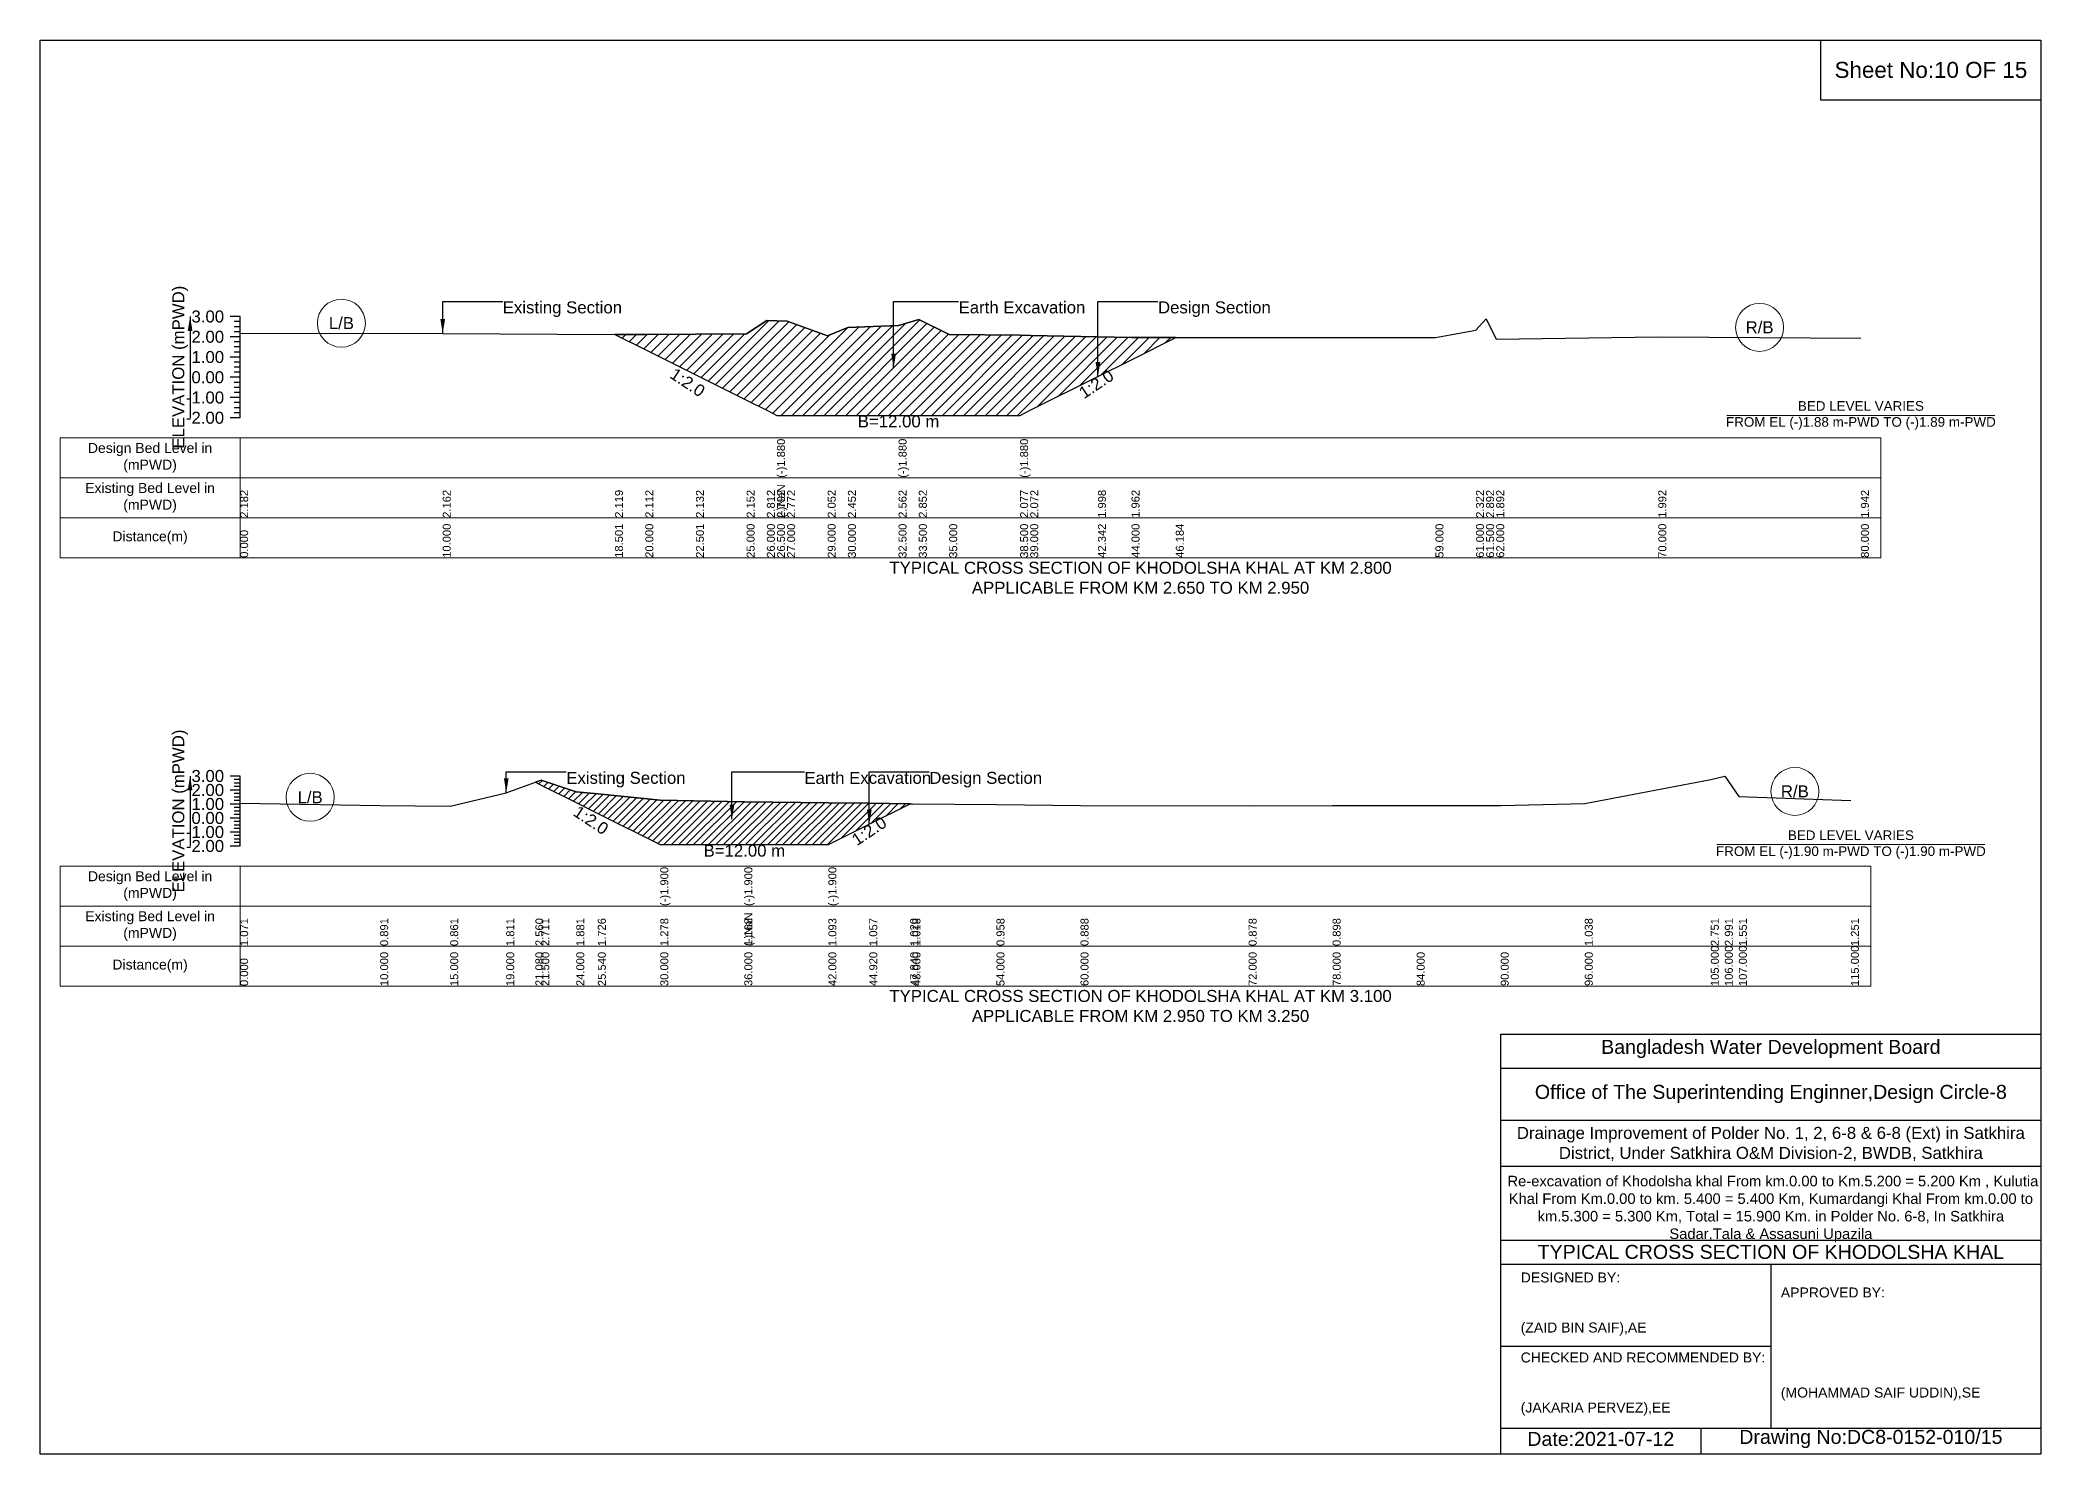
# Model space of a CAD drawing. Header units: inches. Extents: x 91000 to 568000, y -5656 to 0.
# Drawn here: x 190000 to 198000, y -5656 to 0 of the extents above; entities that cross this region are included whole.
import ezdxf

# ---------------------------------------------------------------- set-up
doc = ezdxf.new("R2010")
doc.units = ezdxf.units.IN
doc.header["$LTSCALE"] = 7
doc.header["$MEASUREMENT"] = 0
for name, color, linetype, lineweight in [('Cross section Data Border', 7, 'Continuous', 9), ('Cross Section Labels', 7, 'Continuous', 9), ('Existing_Bed_Level for Xsection', 7, 'Continuous', 25)]:
    doc.layers.add(name, color=color, linetype=linetype, lineweight=lineweight)
doc.styles.get("Standard").update_dxf_attribs({"font": 'arial.ttf'})
doc.dimstyles.get("Standard").update_dxf_attribs({"dimtxt": 0.18, "dimasz": 0.18, "dimexe": 0.18, "dimexo": 0.0625, "dimgap": 0.09, "dimtad": 0, "dimtih": 1, "dimtoh": 1, "dimdec": 4, "dimzin": 0, "dimdsep": 46, "dimtxsty": 'Standard', "dimcen": 0.09, "dimadec": 0, "dimazin": 0, "dimtfac": 1, "dimtdec": 4, "dimtofl": 0, "dimtmove": 0, "dimatfit": 3, "dimfxl": 1, "dimtolj": 1, "dimtzin": 0, "dimarcsym": 0})

msp = doc.modelspace()

# ---------------------------------------------------------------- hatches: boundary and pattern name
at = {"layer": 'Existing_Bed_Level for Xsection'}
h = msp.add_hatch(dxfattribs=at)
h.set_pattern_fill('ANSI31', color=256, scale=243, style=0)
h.paths.add_polyline_path([(192298.6, -1177.6), (192420, -1238.3), (192622.5, -1339.6), (192825, -1440.8), (192906, -1481.3), (192946.5, -1501.5), (192987, -1501.5), (193149, -1501.5), (193230, -1501.5), (193432.5, -1501.5), (193513.5, -1501.5), (193635, -1501.5), (193918.5, -1501.5), (193959, -1481.3), (194229.7, -1345.9), (194364, -1278.8), (194540.9, -1190.3), (194364, -1190.3), (194229.7, -1187.4), (193959, -1181.4), (193918.5, -1181), (193635, -1178.2), (193513.5, -1118.2), (193432.5, -1141.7), (193230, -1150.6), (193149, -1183), (192987, -1124.7), (192946.5, -1123.1), (192906, -1121.5), (192825, -1174.9), (192622.5, -1176.6), (192420, -1178.2)])
h = msp.add_hatch(dxfattribs=at)
h.set_pattern_fill('ANSI31', color=256, scale=168, style=0)
h.paths.add_polyline_path([(191980.5, -2968.9), (192004, -2980.6), (192144, -3050.6), (192230.2, -3093.7), (192480, -3218.6), (192816, -3218.6), (193152, -3218.6), (193315.5, -3136.9), (193479, -3055.1), (193315.5, -3053.1), (193152, -3051), (192816, -3046.8), (192480, -3040.6), (192230.2, -3015.5), (192144, -3006.9), (192004, -2960.4)])

# ---------------------------------------------------------------- linework, layer by layer
for points in [[(190000, 0), (198000, 0), (198000, -5656), (190000, -5656)], [(197120, 0), (198000, 0), (198000, -240), (197120, -240)]]:
    msp.add_lwpolyline(points, close=True)
for points in [[(195840, -5656), (195840, -3976), (198000, -3976)], [(195840, -4112), (198000, -4112)], [(195840, -4320), (198000, -4320)], [(195840, -4504), (198000, -4504)], [(195840, -4800), (198000, -4800)], [(195840, -4896), (198000, -4896)], [(196920, -4896), (196920, -5552)], [(195840, -5224), (196920, -5224)], [(195840, -5552), (198000, -5552)], [(196640, -5552), (196640, -5656)]]:
    msp.add_lwpolyline(points)
at = {"layer": 'Cross section Data Border'}
for points in [[(190080, -1591.3), (197360, -1591.3), (197360, -2071.3), (190080, -2071.3)], [(190080, -3304.2), (197320, -3304.2), (197320, -3784.2), (190080, -3784.2)]]:
    msp.add_lwpolyline(points, close=True, dxfattribs=at)
for points in [[(190800, -1591.3), (190800, -2071.3)], [(190080, -1751.3), (197360, -1751.3)], [(190080, -1911.3), (197360, -1911.3)], [(190800, -3304.2), (190800, -3784.2)], [(190080, -3464.2), (197320, -3464.2)], [(190080, -3624.2), (197320, -3624.2)]]:
    msp.add_lwpolyline(points, dxfattribs=at)
at = {"layer": 'Cross Section Labels'}
for points in [[(196744.2, -1501.5), (197815.8, -1501.5)], [(196704.2, -3218.6), (197775.8, -3218.6)]]:
    msp.add_lwpolyline(points, dxfattribs=at)
for centre in [(191205, -1132.8), (196875, -1149.4), (191080, -3029.3), (197016, -3005.8)]:
    msp.add_circle(centre, 96, dxfattribs=at)
at = {"layer": 'Existing_Bed_Level for Xsection'}
for points in [[(190800, -1106.3), (190760, -1106.3)], [(190800, -1511.3), (190800, -1430.3), (190800, -1349.3), (190800, -1268.3), (190800, -1187.3), (190800, -1106.3)], [(190800, -1172.5), (191610, -1174.1), (192298.6, -1177.6), (192420, -1178.2), (192622.5, -1176.6), (192825, -1174.9), (192906, -1121.5), (192946.5, -1123.1), (192946.5, -1123.1), (192987, -1124.7), (193149, -1183), (193230, -1150.6), (193432.5, -1141.7), (193432.5, -1141.7), (193513.5, -1118.2), (193635, -1178.2), (193918.5, -1181), (193918.5, -1181), (193959, -1181.4), (194229.7, -1187.4), (194364, -1190.3), (194540.9, -1190.3), (195579, -1190.3), (195741, -1161.2), (195781.5, -1115), (195822, -1196), (196470, -1187.9), (197280, -1192)], [(190800, -1187.3), (190760, -1187.3)], [(190800, -1126.5), (190776, -1126.5)], [(190800, -1146.8), (190776, -1146.8)], [(190800, -1167), (190776, -1167)], [(190800, -1268.3), (190760, -1268.3)], [(190800, -1207.5), (190776, -1207.5)], [(190800, -1227.8), (190776, -1227.8)], [(190800, -1248), (190776, -1248)], [(190800, -1349.3), (190760, -1349.3)], [(190800, -1288.5), (190776, -1288.5)], [(190800, -1308.8), (190776, -1308.8)], [(190800, -1329), (190776, -1329)], [(190800, -1430.3), (190760, -1430.3)], [(190800, -1369.5), (190776, -1369.5)], [(190800, -1389.8), (190776, -1389.8)], [(190800, -1410), (190776, -1410)], [(190800, -1511.3), (190760, -1511.3)], [(190800, -1450.5), (190776, -1450.5)], [(190800, -1470.8), (190776, -1470.8)], [(190800, -1491), (190776, -1491)], [(190800, -2944.2), (190760, -2944.2)], [(190800, -2958.2), (190776, -2958.2)], [(190800, -3224.2), (190800, -3168.2), (190800, -3112.2), (190800, -3056.2), (190800, -3000.2), (190800, -2944.2)], [(190800, -3052.2), (191360, -3062.3), (191640, -3064), (191864, -3010.8), (191980.5, -2968.9), (192004, -2960.4), (192144, -3006.9), (192230.2, -3015.5), (192480, -3040.6), (192480, -3040.6), (192816, -3046.8), (192816, -3046.8), (193152, -3051), (193152, -3051), (193315.5, -3053.1), (193479, -3055.1), (193488, -3055.2), (193824, -3058.6), (194160, -3062.5), (194832, -3063), (195168, -3061.9), (195504, -3061.9), (195840, -3062.5), (196176, -3054.1), (196680, -2958.2), (196736, -2944.7), (196792, -3025.4), (197240, -3042.2)], [(190800, -3000.2), (190760, -3000.2)], [(190800, -2972.2), (190776, -2972.2)], [(190800, -2986.2), (190776, -2986.2)], [(190800, -3014.2), (190776, -3014.2)], [(190800, -3028.2), (190776, -3028.2)], [(190800, -3056.2), (190760, -3056.2)], [(190800, -3112.2), (190760, -3112.2)], [(190800, -3042.2), (190776, -3042.2)], [(190800, -3070.2), (190776, -3070.2)], [(190800, -3084.2), (190776, -3084.2)], [(190800, -3098.2), (190776, -3098.2)], [(190800, -3168.2), (190760, -3168.2)], [(190800, -3126.2), (190776, -3126.2)], [(190800, -3140.2), (190776, -3140.2)], [(190800, -3154.2), (190776, -3154.2)], [(190800, -3182.2), (190776, -3182.2)], [(190800, -3196.2), (190776, -3196.2)], [(190800, -3224.2), (190760, -3224.2)], [(190800, -3210.2), (190776, -3210.2)]]:
    msp.add_lwpolyline(points, dxfattribs=at)
for points in [[(192298.6, -1177.6), (192298.6, -1177.6), (192420, -1238.3), (192622.5, -1339.6), (192825, -1440.8), (192906, -1481.3), (192946.5, -1501.5), (192946.5, -1501.5), (192987, -1501.5), (193149, -1501.5), (193230, -1501.5), (193432.5, -1501.5), (193432.5, -1501.5), (193513.5, -1501.5), (193635, -1501.5), (193918.5, -1501.5), (193918.5, -1501.5), (193959, -1481.3), (194229.7, -1345.9), (194364, -1278.8), (194540.9, -1190.3), (194540.9, -1190.3), (194540.9, -1190.3), (194364, -1190.3), (194229.7, -1187.4), (193959, -1181.4), (193918.5, -1181), (193918.5, -1181), (193635, -1178.2), (193513.5, -1118.2), (193432.5, -1141.7), (193432.5, -1141.7), (193230, -1150.6), (193149, -1183), (192987, -1124.7), (192946.5, -1123.1), (192946.5, -1123.1), (192906, -1121.5), (192825, -1174.9), (192622.5, -1176.6), (192420, -1178.2), (192298.6, -1177.6)], [(191980.5, -2968.9), (192004, -2980.6), (192144, -3050.6), (192230.2, -3093.7), (192480, -3218.6), (192480, -3218.6), (192816, -3218.6), (192816, -3218.6), (193152, -3218.6), (193152, -3218.6), (193315.5, -3136.9), (193479, -3055.1), (193479, -3055.1), (193479, -3055.1), (193315.5, -3053.1), (193152, -3051), (193152, -3051), (192816, -3046.8), (192816, -3046.8), (192480, -3040.6), (192480, -3040.6), (192230.2, -3015.5), (192144, -3006.9), (192004, -2960.4)]]:
    msp.add_lwpolyline(points, close=True, dxfattribs=at)

# ---------------------------------------------------------------- texts
at = {"attachment_point": 5}
for s, insert, char_height in [('Sheet No:10 OF 15', (197560, -120), 64), ('Bangladesh Water Development Board', (196920, -4036), 56), ('Office of The Superintending Enginner,Design Circle-8', (196920, -4216), 56)]:
    msp.add_mtext(s, dxfattribs=dict(at, insert=insert, char_height=char_height))
for s, insert, char_height, width, attachment_point in [('Drainage Improvement of Polder No. 1, 2, 6-8 & 6-8 (Ext) in Satkhira District, Under Satkhira O&M Division-2, BWDB, Satkhira', (196920, -4416), 48, 2240, 5), (' Re-excavation of Khodolsha khal From km.0.00 to Km.5.200 = 5.200 Km , Kulutia Khal From Km.0.00 to km. 5.400 = 5.400 Km, Kumardangi Khal From km.0.00 to km.5.300 = 5.300 Km, Total = 15.900 Km. in Polder No. 6-8, In Satkhira Sadar,Tala & Assasuni Upazila', (196920, -4676), 42.1524, 2160, 5), ('TYPICAL CROSS SECTION OF KHODOLSHA KHAL', (196920, -4848), 56, 2240, 5), ('DESIGNED BY:^J^J^J(ZAID BIN SAIF),AE', (195920, -5056), 40, 1120, 4), ('APPROVED BY:^J^J^J^J^J^J(MOHAMMAD SAIF UDDIN),SE', (196960, -5216), 40, 1120, 4), ('CHECKED AND RECOMMENDED BY:^J^J^J(JAKARIA PERVEZ),EE', (195920, -5376), 40, 1120, 4), ('Date:2021-07-12', (196240, -5596), 56, 1120, 5), ('Drawing No:DC8-0152-010/15', (197320, -5596), 56, 1760, 5)]:
    msp.add_mtext(s, dxfattribs=dict(insert=insert, char_height=char_height, width=width, attachment_point=attachment_point))
at = {"layer": 'Cross section Data Border', "char_height": 40, "width": 640, "attachment_point": 5}
for s, insert in [('Design Bed Level in (mPWD)', (190440, -1671.3)), ('Existing Bed Level in (mPWD)', (190440, -1831.3)), ('Distance(m)', (190440, -1991.3)), ('Design Bed Level in (mPWD)', (190440, -3384.2)), ('Existing Bed Level in (mPWD)', (190440, -3544.2)), ('Distance(m)', (190440, -3704.2))]:
    msp.add_mtext(s, dxfattribs=dict(at, insert=insert))
at = {"layer": 'Cross Section Labels'}
for s, insert, char_height, attachment_point in [('L/B', (191205, -1132.8), 48, 5), ('Existing Section', (191850, -1045.5), 48, 1), ('Earth Excavation', (193672.5, -1045.5), 48, 1), ('Design Section', (194469.7, -1045.5), 48, 1), ('R/B', (196875, -1149.4), 48, 5), ('B=12.00 m', (193432.5, -1501.5), 48, 2), ('BED LEVEL VARIES ^JFROM EL (-)1.88 m-PWD TO (-)1.89 m-PWD', (197280, -1501.5), 38.4, 5), ('TYPICAL CROSS SECTION OF KHODOLSHA KHAL AT KM 2.800^JAPPLICABLE FROM KM 2.650 TO KM 2.950', (194400, -2151.3), 48, 5), ('Existing Section', (192104, -2927.4), 48, 1), ('Earth Excavation', (193056, -2927.4), 48, 1), ('Design Section', (193555.5, -2927.4), 48, 1), ('L/B', (191080, -3029.3), 48, 5), ('R/B', (197016, -3005.8), 48, 5), ('BED LEVEL VARIES ^JFROM EL (-)1.90 m-PWD TO (-)1.90 m-PWD', (197240, -3218.6), 38.4, 5), ('B=12.00 m', (192816, -3218.6), 48, 2), ('TYPICAL CROSS SECTION OF KHODOLSHA KHAL AT KM 3.100^JAPPLICABLE FROM KM 2.950 TO KM 3.250', (194400, -3864.2), 48, 5)]:
    msp.add_mtext(s, dxfattribs=dict(at, insert=insert, char_height=char_height, attachment_point=attachment_point))
at = {"layer": 'Cross Section Labels', "char_height": 48, "attachment_point": 2}
for insert, rotation in [((192602.3, -1349.7), 326.30993), ((194209.5, -1356.1), 33.69007), ((192216.2, -3100.7), 326.30993), ((193301.5, -3143.9), 33.69007)]:
    msp.add_mtext('1:2.0', dxfattribs=dict(at, insert=insert, rotation=rotation))
at = {"layer": 'Existing_Bed_Level for Xsection', "rotation": 90}
for s, insert, char_height, attachment_point in [('ELEVATION (mPWD)', (190560, -1308.8), 48, 5), ('(-)1.880', (192946.5, -1751.3), 32, 1), ('(-)1.880', (193432.5, -1751.3), 32, 1), ('(-)1.880', (193918.5, -1751.3), 32, 1), ('2.182', (190800, -1911.3), 32, 1), ('2.162', (191610, -1911.3), 32, 1), ('2.119', (192298.6, -1911.3), 32, 1), ('2.112', (192420, -1911.3), 32, 1), ('2.112', (192420, -1911.3), 32, 1), ('2.132', (192622.5, -1911.3), 32, 1), ('2.152', (192825, -1911.3), 32, 1), ('2.812', (192906, -1911.3), 32, 1), ('(-)NaN', (192946.5, -1911.3), 32, 1), ('(-)NaN', (192946.5, -1911.3), 32, 1), ('2.792', (192946.5, -1911.3), 32, 1), ('2.792', (192946.5, -1911.3), 32, 1), ('2.772', (192987, -1911.3), 32, 1), ('2.052', (193149, -1911.3), 32, 1), ('2.452', (193230, -1911.3), 32, 1), ('2.562', (193432.5, -1911.3), 32, 1), ('2.562', (193432.5, -1911.3), 32, 1), ('2.852', (193513.5, -1911.3), 32, 1), ('2.077', (193918.5, -1911.3), 32, 1), ('2.077', (193918.5, -1911.3), 32, 1), ('2.077', (193918.5, -1911.3), 32, 1), ('2.072', (193959, -1911.3), 32, 1), ('1.998', (194229.7, -1911.3), 32, 1), ('1.962', (194364, -1911.3), 32, 1), ('1.962', (194364, -1911.3), 32, 1), ('1.962', (194364, -1911.3), 32, 1), ('2.322', (195741, -1911.3), 32, 1), ('2.892', (195781.5, -1911.3), 32, 1), ('1.892', (195822, -1911.3), 32, 1), ('1.992', (196470, -1911.3), 32, 1), ('1.942', (197280, -1911.3), 32, 1), ('0.000', (190800, -2071.3), 32, 1), ('10.000', (191610, -2071.3), 32, 1), ('18.501', (192298.6, -2071.3), 32, 1), ('20.000', (192420, -2071.3), 32, 1), ('22.501', (192622.5, -2071.3), 32, 1), ('25.000', (192825, -2071.3), 32, 1), ('26.000', (192906, -2071.3), 32, 1), ('26.500', (192946.5, -2071.3), 32, 1), ('26.500', (192946.5, -2071.3), 32, 1), ('26.500', (192946.5, -2071.3), 32, 1), ('27.000', (192987, -2071.3), 32, 1), ('29.000', (193149, -2071.3), 32, 1), ('30.000', (193230, -2071.3), 32, 1), ('32.500', (193432.5, -2071.3), 32, 1), ('32.500', (193432.5, -2071.3), 32, 1), ('32.500', (193432.5, -2071.3), 32, 1), ('33.500', (193513.5, -2071.3), 32, 1), ('35.000', (193635, -2071.3), 32, 1), ('38.500', (193918.5, -2071.3), 32, 1), ('38.500', (193918.5, -2071.3), 32, 1), ('38.500', (193918.5, -2071.3), 32, 1), ('39.000', (193959, -2071.3), 32, 1), ('42.342', (194229.7, -2071.3), 32, 1), ('44.000', (194364, -2071.3), 32, 1), ('46.184', (194540.9, -2071.3), 32, 1), ('59.000', (195579, -2071.3), 32, 1), ('61.000', (195741, -2071.3), 32, 1), ('61.500', (195781.5, -2071.3), 32, 1), ('62.000', (195822, -2071.3), 32, 1), ('70.000', (196470, -2071.3), 32, 1), ('80.000', (197280, -2071.3), 32, 1), ('ELEVATION (mPWD)', (190560, -3084.2), 48, 5), ('(-)1.900', (192480, -3464.2), 32, 1), ('(-)1.900', (192816, -3464.2), 32, 1), ('(-)1.900', (193152, -3464.2), 32, 1), ('1.071', (190800, -3624.2), 32, 1), ('0.891', (191360, -3624.2), 32, 1), ('0.861', (191640, -3624.2), 32, 1), ('1.811', (191864, -3624.2), 32, 1), ('2.560', (191980.5, -3624.2), 32, 1), ('2.711', (192004, -3624.2), 32, 1), ('1.881', (192144, -3624.2), 32, 1), ('1.726', (192230.2, -3624.2), 32, 1), ('1.278', (192480, -3624.2), 32, 1), ('1.278', (192480, -3624.2), 32, 1), ('1.278', (192480, -3624.2), 32, 1), ('(-)NaN', (192816, -3624.2), 32, 1), ('1.168', (192816, -3624.2), 32, 1), ('1.168', (192816, -3624.2), 32, 1), ('1.093', (193152, -3624.2), 32, 1), ('1.093', (193152, -3624.2), 32, 1), ('1.093', (193152, -3624.2), 32, 1), ('1.057', (193315.5, -3624.2), 32, 1), ('1.020', (193479, -3624.2), 32, 1), ('1.018', (193488, -3624.2), 32, 1), ('0.958', (193824, -3624.2), 32, 1), ('0.888', (194160, -3624.2), 32, 1), ('0.888', (194160, -3624.2), 32, 1), ('0.878', (194832, -3624.2), 32, 1), ('0.898', (195168, -3624.2), 32, 1), ('0.898', (195168, -3624.2), 32, 1), ('1.038', (196176, -3624.2), 32, 1), ('2.751', (196680, -3624.2), 32, 1), ('2.991', (196736, -3624.2), 32, 1), ('1.551', (196792, -3624.2), 32, 1), ('1.251', (197240, -3624.2), 32, 1), ('0.000', (190800, -3784.2), 32, 1), ('10.000', (191360, -3784.2), 32, 1), ('15.000', (191640, -3784.2), 32, 1), ('19.000', (191864, -3784.2), 32, 1), ('21.080', (191980.5, -3784.2), 32, 1), ('21.500', (192004, -3784.2), 32, 1), ('24.000', (192144, -3784.2), 32, 1), ('25.540', (192230.2, -3784.2), 32, 1), ('30.000', (192480, -3784.2), 32, 1), ('30.000', (192480, -3784.2), 32, 1), ('30.000', (192480, -3784.2), 32, 1), ('36.000', (192816, -3784.2), 32, 1), ('36.000', (192816, -3784.2), 32, 1), ('36.000', (192816, -3784.2), 32, 1), ('42.000', (193152, -3784.2), 32, 1), ('42.000', (193152, -3784.2), 32, 1), ('42.000', (193152, -3784.2), 32, 1), ('44.920', (193315.5, -3784.2), 32, 1), ('47.840', (193479, -3784.2), 32, 1), ('48.000', (193488, -3784.2), 32, 1), ('54.000', (193824, -3784.2), 32, 1), ('60.000', (194160, -3784.2), 32, 1), ('72.000', (194832, -3784.2), 32, 1), ('78.000', (195168, -3784.2), 32, 1), ('84.000', (195504, -3784.2), 32, 1), ('90.000', (195840, -3784.2), 32, 1), ('96.000', (196176, -3784.2), 32, 1), ('105.000', (196680, -3784.2), 32, 1), ('106.000', (196736, -3784.2), 32, 1), ('107.000', (196792, -3784.2), 32, 1), ('115.000', (197240, -3784.2), 32, 1)]:
    msp.add_mtext(s, dxfattribs=dict(at, insert=insert, char_height=char_height, attachment_point=attachment_point))
at = {"layer": 'Existing_Bed_Level for Xsection', "char_height": 48, "attachment_point": 6}
for s, insert in [('3.00', (190736, -1106.3)), ('2.00', (190736, -1187.3)), ('1.00', (190736, -1268.3)), ('0.00', (190736, -1349.3)), ('-1.00', (190736, -1430.3)), ('-2.00', (190736, -1511.3)), ('3.00', (190736, -2944.2)), ('2.00', (190736, -3000.2)), ('1.00', (190736, -3056.2)), ('0.00', (190736, -3112.2)), ('-1.00', (190736, -3168.2)), ('-2.00', (190736, -3224.2))]:
    msp.add_mtext(s, dxfattribs=dict(at, insert=insert))

# ---------------------------------------------------------------- leaders
at = {"layer": 'Cross Section Labels', "annotation_type": 0, "has_hookline": 1, "hookline_direction": 0}
for points, text_width in [([(191610, -1174.1), (191610, -1045.5), (191849.9, -1045.5)], 467.2), ([(193412.7, -1312), (193412.7, -1045.5), (193672.4, -1045.5)], 497), ([(194229.7, -1345.9), (194229.7, -1045.5), (194469.6, -1045.5)], 441.2), ([(191864, -3010.8), (191864, -2927.4), (192103.9, -2927.4)], 467.2), ([(192766.4, -3116.9), (192766.4, -2927.4), (193055.9, -2927.4)], 497), ([(193315.5, -3136.9), (193315.5, -2927.4), (193555.4, -2927.4)], 441.2)]:
    msp.add_leader(points, dimstyle='Standard', override={"dimasz": 57.6}, dxfattribs=dict(at, text_width=text_width))
at = {"layer": 'Existing_Bed_Level for Xsection'}
for points in [[(190600, -1106.3), (190600, -1511.3)], [(190600, -2944.2), (190600, -3224.2)]]:
    msp.add_leader(points, dimstyle='Standard', override={"dimasz": 57.6}, dxfattribs=at)

doc.saveas('drawing.dxf')
